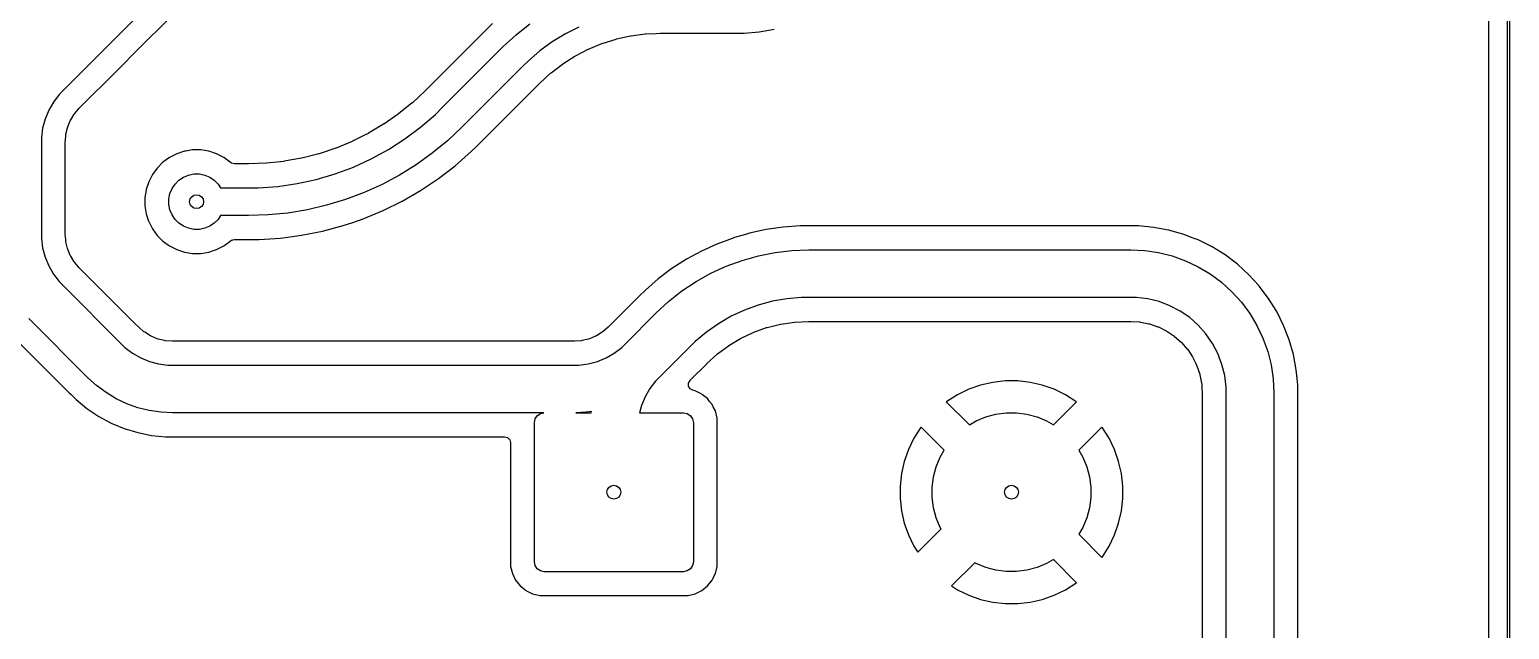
# Model space of a CAD drawing. Extents: x 70.6 to 149.6, y -117.6 to -52.5.
# Drawn here: x 112.39 to 149.61, y -94.5 to -79.41 of the extents above; entities that cross this region are included whole.
import ezdxf

# ---------------------------------------------------------------- set-up
doc = ezdxf.new("R2010")
doc.units = 0
doc.layers.add('BLACK', color=7, linetype='CONTINUOUS')

msp = doc.modelspace()

# ---------------------------------------------------------------- linework, layer by layer
at = {"layer": 'BLACK', "linetype": 'CONTINUOUS'}
for p, q in [((149.56334, -117.52617), (149.56334, -52.57617)), ((149.61334, -52.55117), (149.61334, -117.55117)), ((149.08784, -54.112388), (149.08784, -115.989952)), ((115.425492, -78.757544), (114.644078, -79.538959)), ((115.143996, -79.888274), (115.916918, -79.115354)), ((124.038198, -79.257099), (122.349436, -80.945862)), ((124.628741, -79.540156), (124.973347, -79.26849)), ((114.644078, -79.538959), (114.110104, -80.072934)), ((124.306511, -79.838022), (124.628741, -79.540156)), ((125.867723, -79.52119), (125.540186, -79.721904)), ((126.209998, -79.346792), (125.867723, -79.52119)), ((126.797814, -79.758318), (127.142195, -79.649736)), ((127.142195, -79.649736), (127.154732, -79.646377)), ((127.154732, -79.646377), (127.507271, -79.568223)), ((127.507271, -79.568223), (127.520039, -79.565971)), ((127.520039, -79.565971), (127.878046, -79.51884)), ((127.878046, -79.51884), (127.890977, -79.517708)), ((127.890977, -79.517708), (128.15365, -79.506241)), ((128.15365, -79.506241), (128.255106, -79.501812)), ((128.255106, -79.501812), (128.261605, -79.50167)), ((128.261605, -79.50167), (128.351834, -79.50167)), ((128.351834, -79.50167), (130.080512, -79.50167)), ((130.080512, -79.50167), (130.080517, -79.501671)), ((130.080517, -79.501671), (130.112416, -79.50167)), ((130.112416, -79.50167), (130.112424, -79.501672)), ((130.112424, -79.501672), (130.174133, -79.501671)), ((130.174133, -79.501672), (130.3647, -79.50167)), ((130.174133, -79.501671), (130.174133, -79.501672)), ((130.3647, -79.50167), (130.744383, -79.46845)), ((130.744383, -79.46845), (131.025259, -79.418922)), ((131.025259, -79.418922), (131.11971, -79.402268)), ((114.610021, -80.42225), (115.135505, -79.896768)), ((115.135505, -79.896768), (115.135506, -79.896765)), ((115.135506, -79.896765), (115.143991, -79.888281)), ((115.143991, -79.888281), (115.143996, -79.888274)), ((122.772175, -81.372359), (124.306508, -79.838025)), ((124.306508, -79.838025), (124.306511, -79.838022)), ((125.229407, -79.947699), (124.937302, -80.19718)), ((125.540186, -79.721904), (125.229407, -79.947699)), ((126.119946, -80.073164), (126.440243, -79.906428)), ((126.440243, -79.906428), (126.452023, -79.900936)), ((126.452023, -79.900936), (126.785605, -79.762763)), ((126.785605, -79.762763), (126.797814, -79.758318)), ((114.110104, -80.072934), (113.219712, -80.963325)), ((124.801487, -80.332996), (123.26715, -81.867332)), ((124.937302, -80.19718), (124.801487, -80.332996)), ((125.507049, -80.50094), (125.793536, -80.281111)), ((125.793536, -80.281111), (125.80417, -80.273665)), ((125.80417, -80.273665), (126.108713, -80.079649)), ((126.108713, -80.079649), (126.119946, -80.073164)), ((113.648537, -81.383734), (114.60153, -80.430744)), ((114.60153, -80.430744), (114.601531, -80.430741)), ((114.601531, -80.430741), (114.610016, -80.422257)), ((114.610016, -80.422257), (114.610021, -80.42225)), ((123.625569, -82.35815), (125.223834, -80.759882)), ((125.223834, -80.759882), (125.228483, -80.755432)), ((125.228483, -80.755432), (125.497128, -80.509265)), ((125.497128, -80.509265), (125.507049, -80.50094)), ((113.135636, -81.047413), (112.99086, -81.236089)), ((113.219718, -80.963331), (113.135636, -81.047413)), ((113.219712, -80.963325), (113.219718, -80.963331)), ((122.345608, -80.949555), (122.022708, -81.250185)), ((122.349436, -80.945862), (122.345608, -80.949555)), ((112.87195, -81.442048), (112.780939, -81.661765)), ((112.99086, -81.236089), (112.87195, -81.442048)), ((113.528256, -81.52386), (113.640622, -81.392296)), ((113.640622, -81.392296), (113.648537, -81.383734)), ((122.01467, -81.25715), (121.673218, -81.532311)), ((122.022708, -81.250185), (122.01467, -81.25715)), ((122.598103, -81.546431), (122.772172, -81.372361)), ((122.772172, -81.372362), (122.772175, -81.372359)), ((122.772172, -81.372361), (122.772172, -81.372362)), ((112.780939, -81.661765), (112.719385, -81.891482)), ((113.30652, -82.044922), (113.345513, -81.882509)), ((113.345513, -81.882509), (113.352731, -81.860297)), ((113.352731, -81.860297), (113.416649, -81.705986)), ((113.416649, -81.705986), (113.427259, -81.685165)), ((113.427259, -81.685165), (113.514519, -81.54277)), ((113.514519, -81.54277), (113.528256, -81.52386)), ((121.295554, -81.79453), (120.918414, -82.018299)), ((121.304501, -81.788779), (121.295554, -81.79453)), ((121.664703, -81.538685), (121.304501, -81.788779)), ((121.673218, -81.532311), (121.664703, -81.538685)), ((121.831874, -82.163899), (122.226015, -81.868848)), ((122.226015, -81.868848), (122.598103, -81.546431)), ((123.26713, -81.86735), (122.904515, -82.206978)), ((123.267147, -81.867336), (123.26713, -81.86735)), ((123.267148, -81.867336), (123.267147, -81.867335)), ((123.267147, -81.867335), (123.267147, -81.867336)), ((123.26715, -81.867332), (123.267148, -81.867336)), ((112.688341, -82.127267), (112.68834, -82.246163)), ((112.68834, -82.246163), (112.68834, -82.24617)), ((112.68834, -82.24617), (112.68834, -84.55117)), ((112.719385, -81.891482), (112.688341, -82.127267)), ((113.28884, -82.252045), (113.289299, -82.240354)), ((113.28884, -83.638818), (113.28884, -82.252045)), ((113.289299, -82.240354), (113.292279, -82.202497)), ((113.292279, -82.202497), (113.302865, -82.067994)), ((113.302865, -82.067994), (113.30652, -82.044922)), ((120.507276, -82.2241), (120.102133, -82.391918)), ((120.516951, -82.219682), (120.507276, -82.2241)), ((120.81883, -82.068572), (120.516951, -82.219682)), ((120.909084, -82.023393), (120.81883, -82.068572)), ((120.918414, -82.018299), (120.909084, -82.023393)), ((121.41769, -82.430081), (121.831874, -82.163899)), ((122.904515, -82.206978), (122.520447, -82.522176)), ((115.911727, -82.628884), (115.746127, -82.749198)), ((116.094115, -82.535952), (115.911727, -82.628884)), ((116.094127, -82.535948), (116.094115, -82.535952)), ((116.288805, -82.472693), (116.094127, -82.535948)), ((116.322503, -82.467355), (116.288805, -82.472693)), ((116.490988, -82.44067), (116.322503, -82.467355)), ((116.695692, -82.44067), (116.490988, -82.44067)), ((116.897874, -82.472693), (116.695692, -82.44067)), ((117.092559, -82.53595), (116.897874, -82.472693)), ((117.09256, -82.53595), (117.092559, -82.53595)), ((117.092564, -82.535952), (117.09256, -82.53595)), ((117.274952, -82.628884), (117.092564, -82.535952)), ((117.440552, -82.749198), (117.274952, -82.628884)), ((119.665871, -82.537121), (119.240984, -82.645569)), ((119.676077, -82.534125), (119.665871, -82.537121)), ((120.092168, -82.395635), (119.676077, -82.534125)), ((120.102133, -82.391918), (120.092168, -82.395635)), ((120.985571, -82.666037), (121.41769, -82.430081)), ((122.520447, -82.522176), (122.116585, -82.81158)), ((123.098798, -82.835304), (123.502108, -82.48161)), ((123.502108, -82.48161), (123.617077, -82.366639)), ((123.617077, -82.366639), (123.617084, -82.366634)), ((123.617084, -82.366634), (123.625566, -82.358151)), ((123.625566, -82.358151), (123.625569, -82.35815)), ((115.601368, -82.893957), (115.481054, -83.059557)), ((115.601375, -82.893949), (115.601368, -82.893957)), ((115.746119, -82.749205), (115.601375, -82.893949)), ((115.746127, -82.749198), (115.746119, -82.749205)), ((117.445009, -82.753005), (117.440552, -82.749198)), ((117.445469, -82.752465), (117.445009, -82.753005)), ((117.469243, -82.770708), (117.445469, -82.752465)), ((117.543743, -82.79067), (117.469243, -82.770708)), ((117.804719, -82.79067), (117.543743, -82.79067)), ((117.80472, -82.790669), (117.804719, -82.79067)), ((117.896215, -82.790668), (117.80472, -82.790669)), ((117.901531, -82.790573), (117.896215, -82.790668)), ((118.341896, -82.774843), (117.901531, -82.790573)), ((118.352505, -82.774084), (118.341896, -82.774843)), ((118.788513, -82.727206), (118.352505, -82.774084)), ((118.799041, -82.725692), (118.788513, -82.727206)), ((119.230591, -82.64783), (118.799041, -82.725692)), ((119.240984, -82.645569), (119.230591, -82.64783)), ((120.07642, -83.042623), (120.53772, -82.870565)), ((120.53772, -82.870565), (120.985571, -82.666037)), ((122.116585, -82.81158), (121.694661, -83.073951)), ((122.673219, -83.161864), (123.098798, -82.835304)), ((115.388118, -83.241957), (115.324863, -83.436635)), ((115.388122, -83.241945), (115.388118, -83.241957)), ((115.481054, -83.059557), (115.388122, -83.241945)), ((115.975995, -83.411192), (116.052233, -83.297095)), ((116.052233, -83.297095), (116.149265, -83.200063)), ((116.149265, -83.200063), (116.263362, -83.123825)), ((116.263362, -83.123825), (116.390141, -83.071312)), ((116.390141, -83.071312), (116.524728, -83.044541)), ((116.524728, -83.044541), (116.661952, -83.044541)), ((116.661952, -83.044541), (116.796539, -83.071312)), ((116.796539, -83.071312), (116.923318, -83.123825)), ((116.923318, -83.123825), (117.037415, -83.200063)), ((117.037415, -83.200063), (117.134447, -83.297095)), ((117.134447, -83.297095), (117.197307, -83.39117)), ((118.14451, -83.391187), (118.635598, -83.356061)), ((118.635598, -83.356061), (119.12293, -83.285991)), ((119.12293, -83.285991), (119.604021, -83.181334)), ((119.604021, -83.181334), (120.07642, -83.042623)), ((121.25648, -83.308165), (120.803919, -83.513219)), ((121.694661, -83.073951), (121.25648, -83.308165)), ((122.227193, -83.45989), (122.673219, -83.161864)), ((113.28884, -84.446149), (113.28884, -83.638818)), ((115.322935, -83.448806), (115.29284, -83.638818)), ((115.29284, -83.638818), (115.29284, -83.843522)), ((115.324863, -83.436635), (115.322935, -83.448806)), ((115.896711, -83.672558), (115.923482, -83.537971)), ((115.896711, -83.809782), (115.896711, -83.672558)), ((115.923482, -83.537971), (115.975995, -83.411192)), ((117.197307, -83.39117), (117.898332, -83.39117)), ((117.898332, -83.39117), (117.898338, -83.391169)), ((117.898338, -83.391169), (117.898338, -83.39117)), ((117.898338, -83.39117), (117.89834, -83.39117)), ((117.89834, -83.39117), (117.898614, -83.391187)), ((117.898614, -83.391187), (118.14451, -83.391187)), ((120.338916, -83.688236), (119.863462, -83.832465)), ((120.803919, -83.513219), (120.338916, -83.688236)), ((121.281521, -83.965366), (121.762631, -83.728107)), ((121.762631, -83.728107), (122.227193, -83.45989)), ((115.29284, -83.843522), (115.324863, -84.045704)), ((115.324863, -84.045704), (115.384627, -84.22964)), ((115.923482, -83.944369), (115.896711, -83.809782)), ((115.975995, -84.071148), (115.923482, -83.944369)), ((116.052233, -84.185245), (115.975995, -84.071148)), ((117.197307, -84.09117), (117.134447, -84.185245)), ((117.89834, -84.09117), (117.197307, -84.09117)), ((117.898342, -84.091169), (117.89834, -84.09117)), ((118.394925, -84.074929), (117.898342, -84.091188)), ((117.898342, -84.091188), (117.898342, -84.091169)), ((118.889381, -84.026227), (118.394925, -84.074929)), ((119.379593, -83.94529), (118.889381, -84.026227)), ((119.863462, -83.832465), (119.379593, -83.94529)), ((120.785924, -84.170651), (121.281521, -83.965366)), ((113.288841, -84.446155), (113.28884, -84.446149)), ((113.28884, -84.460901), (113.288841, -84.446155)), ((113.28884, -84.545254), (113.28884, -84.460901)), ((115.384627, -84.22964), (115.388118, -84.240382)), ((115.388118, -84.240382), (115.388122, -84.240394)), ((115.388122, -84.240394), (115.481054, -84.422782)), ((115.481054, -84.422782), (115.601368, -84.588382)), ((116.149265, -84.282277), (116.052233, -84.185245)), ((116.263362, -84.358515), (116.149265, -84.282277)), ((116.390141, -84.411028), (116.263362, -84.358515)), ((116.524728, -84.437799), (116.390141, -84.411028)), ((116.661952, -84.437799), (116.524728, -84.437799)), ((116.796539, -84.411028), (116.661952, -84.437799)), ((116.923318, -84.358515), (116.796539, -84.411028)), ((117.037415, -84.282277), (116.923318, -84.358515)), ((117.134447, -84.185245), (117.037415, -84.282277)), ((119.233685, -84.586579), (119.759809, -84.481924)), ((119.759809, -84.481924), (120.277961, -84.343083)), ((120.277961, -84.343083), (120.519069, -84.261237)), ((120.519069, -84.261237), (120.785905, -84.170658)), ((120.785905, -84.170658), (120.785914, -84.170654)), ((120.785914, -84.170654), (120.785924, -84.170651)), ((130.919498, -84.442701), (130.49872, -84.534232)), ((131.345795, -84.381412), (130.919498, -84.442701)), ((131.775314, -84.350696), (131.345795, -84.381412)), ((131.89001, -84.350696), (131.775314, -84.350696)), ((131.890703, -84.35067), (131.89001, -84.350696)), ((131.896159, -84.35067), (131.890703, -84.35067)), ((139.983315, -84.35067), (131.896159, -84.35067)), ((139.983326, -84.350668), (139.983315, -84.35067)), ((140.088356, -84.35067), (139.983326, -84.350668)), ((140.182825, -84.35067), (140.088356, -84.35067)), ((140.182827, -84.35067), (140.182825, -84.35067)), ((140.182828, -84.35067), (140.182827, -84.35067)), ((140.282554, -84.350671), (140.182828, -84.35067)), ((140.282561, -84.350672), (140.282554, -84.350671)), ((140.669283, -84.386512), (140.282561, -84.350672)), ((140.66929, -84.386513), (140.669283, -84.386512)), ((140.669297, -84.386514), (140.66929, -84.386513)), ((140.988297, -84.446149), (140.669297, -84.386514)), ((141.051081, -84.457886), (140.988297, -84.446149)), ((141.051086, -84.457887), (141.051081, -84.457886)), ((141.42465, -84.564179), (141.051086, -84.457887)), ((112.68834, -84.55117), (112.68834, -84.551177)), ((112.68834, -84.551177), (112.688346, -84.551177)), ((112.688346, -84.551177), (112.688344, -84.670086)), ((112.688344, -84.670086), (112.719384, -84.90587)), ((113.289298, -84.556941), (113.28884, -84.545254)), ((113.2999, -84.69167), (113.289298, -84.556941)), ((113.302866, -84.729357), (113.2999, -84.69167)), ((113.306523, -84.752451), (113.302866, -84.729357)), ((113.345509, -84.914839), (113.306523, -84.752451)), ((115.601368, -84.588382), (115.601375, -84.58839)), ((115.601375, -84.58839), (115.746119, -84.733134)), ((115.746119, -84.733134), (115.746127, -84.733141)), ((115.746127, -84.733141), (115.911727, -84.853455)), ((115.911727, -84.853455), (115.91173, -84.853457)), ((115.91173, -84.853457), (116.094121, -84.94639)), ((117.092559, -84.94639), (117.27495, -84.853457)), ((117.27495, -84.853457), (117.440559, -84.733136)), ((117.440559, -84.733136), (117.440565, -84.733129)), ((117.440565, -84.733129), (117.445009, -84.729335)), ((117.445009, -84.729335), (117.446239, -84.730775)), ((117.446239, -84.730775), (117.455371, -84.725503)), ((117.455371, -84.725503), (117.469243, -84.711632)), ((117.469243, -84.711632), (117.488191, -84.706554)), ((117.488191, -84.706554), (117.505179, -84.696747)), ((117.505179, -84.696747), (117.543743, -84.69167)), ((117.543743, -84.69167), (117.83661, -84.69167)), ((117.83661, -84.69167), (117.836677, -84.691687)), ((117.836677, -84.691687), (117.898345, -84.691686)), ((117.898345, -84.691686), (117.898345, -84.691688)), ((117.898345, -84.691688), (118.166561, -84.691686)), ((118.166561, -84.691686), (118.701844, -84.656599)), ((118.701844, -84.656599), (119.233685, -84.586579)), ((129.682002, -84.806056), (129.290284, -84.984943)), ((129.682006, -84.806054), (129.682002, -84.806056)), ((130.085501, -84.655561), (129.682006, -84.806054)), ((130.119147, -84.645682), (130.085501, -84.655561)), ((130.396724, -84.56418), (130.119147, -84.645682)), ((130.49871, -84.534235), (130.396724, -84.56418)), ((130.49872, -84.534232), (130.49871, -84.534235)), ((141.424659, -84.564182), (141.42465, -84.564179)), ((141.663206, -84.656598), (141.424659, -84.564182)), ((141.786822, -84.704488), (141.663206, -84.656598)), ((142.134501, -84.877615), (141.786822, -84.704488)), ((112.719384, -84.90587), (112.780934, -85.135584)), ((112.780934, -85.135584), (112.871942, -85.355299)), ((113.35273, -84.937061), (113.345509, -84.914839)), ((113.416636, -85.091347), (113.35273, -84.937061)), ((113.42725, -85.11218), (113.416636, -85.091347)), ((113.514507, -85.254571), (113.42725, -85.11218)), ((116.094121, -84.94639), (116.288806, -85.009647)), ((116.288806, -85.009647), (116.490988, -85.04167)), ((116.490988, -85.04167), (116.490993, -85.04167)), ((116.490993, -85.04167), (116.695687, -85.04167)), ((116.695687, -85.04167), (116.695692, -85.04167)), ((116.695692, -85.04167), (116.897874, -85.009647)), ((116.897874, -85.009647), (117.092559, -84.94639)), ((128.912304, -85.191332), (128.550026, -85.424151)), ((128.912312, -85.191327), (128.912304, -85.191332)), ((129.290284, -84.984943), (128.912312, -85.191327)), ((129.913277, -85.364395), (130.31317, -85.21687)), ((130.31317, -85.21687), (130.723405, -85.101175)), ((130.723405, -85.101175), (131.141453, -85.018024)), ((131.141453, -85.018024), (131.564736, -84.967929)), ((131.564736, -84.967929), (131.989566, -84.95124)), ((131.989566, -84.95124), (131.99064, -84.95117)), ((131.99064, -84.95117), (140.08834, -84.95117)), ((140.08834, -84.95117), (140.088345, -84.95117)), ((140.088345, -84.95117), (140.088348, -84.95117)), ((140.088348, -84.95117), (140.441207, -84.968509)), ((140.441207, -84.968509), (140.790668, -85.020351)), ((140.790668, -85.020351), (141.133364, -85.106195)), ((141.133364, -85.106195), (141.465997, -85.225216)), ((141.465997, -85.225216), (141.785362, -85.376267)), ((142.134504, -84.877617), (142.134501, -84.877615)), ((142.134506, -84.877618), (142.134504, -84.877617)), ((142.464716, -85.082076), (142.134506, -84.877618)), ((142.464734, -85.082089), (142.464716, -85.082076)), ((142.774665, -85.31614), (142.464734, -85.082089)), ((112.871942, -85.355299), (112.990851, -85.561255)), ((112.990851, -85.561255), (113.135626, -85.749928)), ((113.528251, -85.273487), (113.514507, -85.254571)), ((113.640523, -85.404939), (113.528251, -85.273487)), ((113.648464, -85.41353), (113.640523, -85.404939)), ((115.054401, -86.819468), (113.648464, -85.41353)), ((128.550019, -85.424156), (128.205273, -85.682226)), ((128.550026, -85.424151), (128.550019, -85.424156)), ((129.1543, -85.751107), (129.526191, -85.542841)), ((129.526191, -85.542841), (129.913277, -85.364395)), ((141.785362, -85.376267), (142.088383, -85.557894)), ((142.088383, -85.557894), (142.372144, -85.768346)), ((142.77467, -85.316144), (142.774665, -85.31614)), ((143.061699, -85.577807), (142.77467, -85.316144)), ((143.061702, -85.57781), (143.061699, -85.577807)), ((143.311548, -85.851879), (143.061702, -85.57781)), ((113.135626, -85.749928), (113.219708, -85.834009)), ((113.219708, -85.834009), (113.219707, -85.834009)), ((113.219707, -85.834009), (113.21971, -85.834012)), ((113.21971, -85.834012), (114.707793, -87.322095)), ((127.879807, -85.96424), (127.727549, -86.116496)), ((127.879818, -85.964229), (127.879807, -85.96424)), ((128.205273, -85.682226), (127.879818, -85.964229)), ((128.799895, -85.987909), (129.1543, -85.751107)), ((142.372144, -85.768346), (142.63391, -86.005599)), ((143.323363, -85.864839), (143.311548, -85.851879)), ((143.557426, -86.174788), (143.323363, -85.864839)), ((127.649522, -86.194522), (126.950698, -86.893345)), ((127.649523, -86.194521), (127.649522, -86.194522)), ((127.653273, -86.19077), (127.649523, -86.194521)), ((127.65328, -86.190762), (127.653273, -86.19077)), ((127.727549, -86.116495), (127.65328, -86.190762)), ((127.727549, -86.116496), (127.727549, -86.116495)), ((128.152164, -86.541116), (128.465162, -86.251788)), ((128.465162, -86.251788), (128.799895, -85.987909)), ((130.717914, -86.34305), (130.370948, -86.469333)), ((131.074566, -86.247488), (130.717914, -86.34305)), ((131.43819, -86.183375), (131.074566, -86.247488)), ((131.806019, -86.151197), (131.43819, -86.183375)), ((131.990635, -86.151198), (131.806019, -86.151197)), ((131.990636, -86.151169), (131.990635, -86.15117)), ((131.990635, -86.15117), (131.990635, -86.151198)), ((131.99064, -86.15117), (131.990636, -86.151169)), ((140.088332, -86.15117), (131.99064, -86.15117)), ((140.233505, -86.151172), (140.088332, -86.15117)), ((140.521733, -86.186172), (140.233505, -86.151172)), ((140.803642, -86.255659), (140.521733, -86.186172)), ((141.075119, -86.358619), (140.803642, -86.255659)), ((142.63391, -86.005599), (142.871161, -86.267366)), ((142.871161, -86.267366), (143.081613, -86.551127)), ((143.747127, -86.481166), (143.557426, -86.174788)), ((113.859264, -88.170622), (112.371182, -86.68254)), ((127.371184, -87.322097), (128.152156, -86.541124)), ((128.152156, -86.541124), (128.152164, -86.541115)), ((128.152164, -86.541115), (128.152164, -86.541116)), ((130.036308, -86.625375), (129.716541, -86.809989)), ((130.370948, -86.469333), (130.036308, -86.625375)), ((141.332207, -86.493551), (141.075119, -86.358619)), ((141.571156, -86.658488), (141.332207, -86.493551)), ((141.788482, -86.851023), (141.571156, -86.658488)), ((143.081613, -86.551127), (143.263238, -86.854149)), ((143.761891, -86.50501), (143.747127, -86.481166)), ((143.761901, -86.505028), (143.761891, -86.50501)), ((143.935011, -86.852677), (143.761901, -86.505028)), ((111.879756, -87.04035), (113.360383, -88.520976)), ((115.054416, -86.819482), (115.054401, -86.819468)), ((115.058147, -86.823213), (115.054416, -86.819482)), ((115.058148, -86.823214), (115.058147, -86.823213)), ((115.128426, -86.893492), (115.058148, -86.823214)), ((115.137, -86.901417), (115.128426, -86.893492)), ((115.268306, -87.013563), (115.137, -86.901417)), ((115.287219, -87.027305), (115.268306, -87.013563)), ((115.429616, -87.114564), (115.287219, -87.027305)), ((126.791745, -87.027295), (126.649347, -87.114557)), ((126.81066, -87.013553), (126.791745, -87.027295)), ((126.942107, -86.901287), (126.81066, -87.013553)), ((126.950698, -86.893345), (126.942107, -86.901287)), ((129.414082, -87.02177), (129.131232, -87.259107)), ((129.716541, -86.809989), (129.414082, -87.02177)), ((130.287039, -87.176942), (130.59568, -87.030969)), ((130.59568, -87.030969), (130.609182, -87.025377)), ((130.609182, -87.025377), (130.930611, -86.910371)), ((130.930611, -86.910371), (130.944588, -86.906131)), ((130.944588, -86.906131), (131.27577, -86.823177)), ((131.27577, -86.823177), (131.290097, -86.820328)), ((131.290097, -86.820328), (131.627789, -86.770238)), ((131.627789, -86.770238), (131.642327, -86.768805)), ((131.642327, -86.768805), (131.98757, -86.751848)), ((131.98757, -86.751848), (131.994849, -86.75167)), ((131.994849, -86.75167), (132.09566, -86.751671)), ((132.09566, -86.751671), (132.095666, -86.75167)), ((132.095666, -86.75167), (140.083443, -86.75167)), ((140.083443, -86.75167), (140.09319, -86.751989)), ((140.09319, -86.751989), (140.313461, -86.766429)), ((140.313461, -86.766429), (140.332781, -86.768972)), ((140.332781, -86.768972), (140.544506, -86.811089)), ((140.544506, -86.811089), (140.563311, -86.816129)), ((140.563311, -86.816129), (140.767717, -86.885517)), ((140.767717, -86.885517), (140.785708, -86.892969)), ((140.785708, -86.892969), (140.979324, -86.988451)), ((140.979324, -86.988451), (140.996194, -86.998191)), ((140.996194, -86.998191), (141.175667, -87.118113)), ((141.981017, -87.06835), (141.788482, -86.851023)), ((142.145953, -87.3073), (141.981017, -87.06835)), ((143.263238, -86.854149), (143.414288, -87.173514)), ((143.935013, -86.852682), (143.935011, -86.852677)), ((143.935017, -86.852691), (143.935013, -86.852682)), ((144.075325, -87.214861), (143.935017, -86.852691)), ((114.707793, -87.322095), (114.707798, -87.322099)), ((114.707798, -87.322099), (114.707797, -87.322099)), ((114.707797, -87.322099), (114.707946, -87.322269)), ((114.707946, -87.322269), (114.791869, -87.406192)), ((114.791869, -87.406192), (114.980544, -87.550967)), ((115.450445, -87.125177), (115.429616, -87.114564)), ((115.604739, -87.189085), (115.450445, -87.125177)), ((115.626975, -87.196309), (115.604739, -87.189085)), ((115.789349, -87.23529), (115.626975, -87.196309)), ((115.812443, -87.238948), (115.789349, -87.23529)), ((115.984785, -87.252509), (115.812443, -87.238948)), ((115.996469, -87.252967), (115.984785, -87.252509)), ((115.99647, -87.252968), (115.996469, -87.252967)), ((116.019878, -87.252968), (115.99647, -87.252968)), ((116.09565, -87.252967), (116.019878, -87.252968)), ((116.095666, -87.252969), (116.09565, -87.252967)), ((116.10219, -87.25297), (116.095666, -87.252969)), ((126.082598, -87.25297), (116.10219, -87.25297)), ((126.094291, -87.252511), (126.082598, -87.25297)), ((126.266503, -87.238955), (126.094291, -87.252511)), ((126.289595, -87.235297), (126.266503, -87.238955)), ((126.451987, -87.196308), (126.289595, -87.235297)), ((126.474223, -87.189083), (126.451987, -87.196308)), ((126.628515, -87.125172), (126.474223, -87.189083)), ((126.649347, -87.114557), (126.628515, -87.125172)), ((127.098424, -87.550956), (127.287101, -87.406179)), ((127.287101, -87.406179), (127.371184, -87.322097)), ((129.00069, -87.389647), (128.21971, -88.170627)), ((129.000697, -87.389638), (129.00069, -87.389647)), ((129.131232, -87.259107), (129.000697, -87.389638)), ((129.694967, -87.570828), (129.969197, -87.367448)), ((129.969197, -87.367448), (129.981331, -87.35934)), ((129.981331, -87.35934), (130.274179, -87.183817)), ((130.274179, -87.183817), (130.287039, -87.176942)), ((141.175667, -87.118113), (141.191129, -87.129977)), ((141.191129, -87.129977), (141.353423, -87.272306)), ((141.353423, -87.272306), (141.367199, -87.286082)), ((141.367199, -87.286082), (141.509528, -87.448378)), ((141.509528, -87.448378), (141.521386, -87.463831)), ((141.521386, -87.463831), (141.641311, -87.643312)), ((142.280884, -87.564388), (142.145953, -87.3073)), ((143.414288, -87.173514), (143.533308, -87.506147)), ((144.181617, -87.588432), (144.075325, -87.214861)), ((114.980544, -87.550967), (115.186502, -87.669875)), ((115.186502, -87.669875), (115.406219, -87.760883)), ((115.406219, -87.760883), (115.635935, -87.822433)), ((115.635935, -87.822433), (115.87172, -87.853471)), ((126.207241, -87.853479), (126.443028, -87.822434)), ((126.443028, -87.822434), (126.672746, -87.760879)), ((126.672746, -87.760879), (126.892464, -87.669867)), ((126.892464, -87.669867), (127.098424, -87.550956)), ((129.005754, -88.233818), (129.422736, -87.816835)), ((129.422736, -87.816835), (129.427992, -87.811831)), ((129.427992, -87.811831), (129.683689, -87.580084)), ((129.683689, -87.580084), (129.694967, -87.570828)), ((141.641311, -87.643312), (141.651055, -87.660189)), ((141.651055, -87.660189), (141.72704, -87.81427)), ((141.72704, -87.81427), (141.746528, -87.853786)), ((142.383843, -87.835866), (142.280884, -87.564388)), ((142.453329, -88.117774), (142.383843, -87.835866)), ((143.533308, -87.506147), (143.619151, -87.848844)), ((144.252988, -87.970217), (144.181617, -87.588432)), ((113.859258, -88.170637), (113.859268, -88.170627)), ((114.078434, -88.369286), (113.859258, -88.170637)), ((113.859268, -88.170627), (113.859264, -88.170622)), ((115.87172, -87.853471), (115.99063, -87.853469)), ((115.99063, -87.853469), (115.990638, -87.85347)), ((115.990638, -87.85347), (115.99064, -87.85347)), ((115.99064, -87.85347), (126.08834, -87.85347)), ((126.08834, -87.85347), (126.088507, -87.85348)), ((126.088507, -87.85348), (126.207241, -87.853479)), ((128.219726, -88.170664), (128.135643, -88.254742)), ((128.219702, -88.170634), (128.2197, -88.170637)), ((128.2197, -88.170637), (128.219726, -88.170664)), ((128.219708, -88.170629), (128.219702, -88.170634)), ((128.21971, -88.170627), (128.219708, -88.170629)), ((141.746528, -87.853786), (141.753986, -87.871793)), ((141.753986, -87.871793), (141.823369, -88.076186)), ((141.823369, -88.076186), (141.828414, -88.095012)), ((141.828414, -88.095012), (141.870527, -88.306722)), ((142.488329, -88.406003), (142.453329, -88.117774)), ((143.619151, -87.848844), (143.670992, -88.198305)), ((143.670992, -88.198305), (143.688301, -88.550578)), ((144.252988, -87.970224), (144.252988, -87.970217)), ((144.252989, -87.970226), (144.252988, -87.970224)), ((144.25299, -87.970234), (144.252989, -87.970226)), ((144.273262, -88.188985), (144.25299, -87.970234)), ((144.288828, -88.356959), (144.273262, -88.188985)), ((113.360383, -88.520976), (113.390999, -88.551592)), ((113.390999, -88.551592), (113.391027, -88.551641)), ((113.391027, -88.551641), (113.43464, -88.595253)), ((114.316026, -88.545495), (114.078434, -88.369286)), ((114.569745, -88.697568), (114.316026, -88.545495)), ((127.990866, -88.443411), (127.871954, -88.649364)), ((128.135643, -88.254742), (127.990866, -88.443411)), ((128.96661, -88.303123), (129.003962, -88.235643)), ((128.968001, -88.380239), (128.96661, -88.303123)), ((129.007764, -88.446327), (128.968001, -88.380239)), ((129.003962, -88.235643), (129.005754, -88.233818)), ((129.075244, -88.483679), (129.007764, -88.446327)), ((129.133359, -88.498132), (129.075244, -88.483679)), ((129.299091, -88.580326), (129.133359, -88.498132)), ((129.319442, -88.596685), (129.299091, -88.580326)), ((136.015132, -88.460233), (135.731789, -88.596685)), ((136.015141, -88.46023), (136.015132, -88.460233)), ((136.311982, -88.356361), (136.015141, -88.46023)), ((136.311984, -88.35636), (136.311982, -88.356361)), ((136.618579, -88.286381), (136.311984, -88.35636)), ((136.931095, -88.25117), (136.618579, -88.286381)), ((137.245585, -88.25117), (136.931095, -88.25117)), ((137.5581, -88.286381), (137.245585, -88.25117)), ((137.864695, -88.35636), (137.5581, -88.286381)), ((137.864697, -88.356361), (137.864695, -88.35636)), ((138.161538, -88.46023), (137.864697, -88.356361)), ((138.161547, -88.460233), (138.161538, -88.46023)), ((138.444887, -88.596683), (138.161547, -88.460233)), ((141.870527, -88.306722), (141.873071, -88.326044)), ((141.873071, -88.326044), (141.881241, -88.45067)), ((141.881241, -88.45067), (141.887521, -88.546476)), ((141.887521, -88.546476), (141.88784, -88.556207)), ((141.88784, -88.556207), (141.88784, -102.446141)), ((142.48833, -88.551176), (142.488329, -88.406003)), ((142.48834, -88.551176), (142.48833, -88.551176)), ((142.48834, -102.55117), (142.48834, -88.551176)), ((143.688301, -88.550578), (143.68834, -88.55117)), ((143.68834, -88.55117), (143.68834, -102.551163)), ((144.288828, -88.45076), (144.288828, -88.356959)), ((144.28884, -88.451022), (144.288828, -88.45076)), ((144.28884, -88.456689), (144.28884, -88.451022)), ((144.28884, -88.551158), (144.28884, -88.456689)), ((144.288841, -88.656188), (144.28884, -88.551158)), ((113.43464, -88.595253), (113.43464, -88.595254)), ((113.43464, -88.595254), (113.560209, -88.720823)), ((113.560209, -88.720823), (113.834754, -88.946135)), ((113.834754, -88.946135), (114.130061, -89.143452)), ((114.837149, -88.824038), (114.569745, -88.697568)), ((115.115662, -88.923689), (114.837149, -88.824038)), ((115.402601, -88.99556), (115.115662, -88.923689)), ((127.780941, -88.869076), (127.732146, -89.05117)), ((127.871954, -88.649364), (127.780941, -88.869076)), ((129.44328, -88.69623), (129.319442, -88.596685)), ((129.497756, -88.764001), (129.44328, -88.69623)), ((129.559183, -88.840418), (129.497756, -88.764001)), ((129.589135, -88.90081), (129.559183, -88.840418)), ((129.641376, -89.006146), (129.589135, -88.90081)), ((135.465506, -88.764001), (135.449962, -88.776395)), ((135.449962, -88.776395), (136.030833, -89.357266)), ((135.465515, -88.763995), (135.465506, -88.764001)), ((135.731787, -88.596686), (135.465515, -88.763995)), ((135.731789, -88.596685), (135.731787, -88.596686)), ((138.145845, -89.357265), (138.726715, -88.776396)), ((138.711175, -88.764002), (138.444887, -88.596683)), ((138.726715, -88.776395), (138.711175, -88.764002)), ((138.726715, -88.776396), (138.726715, -88.776395)), ((144.28884, -88.656193), (144.288841, -88.656188)), ((144.28884, -102.446132), (144.28884, -88.656193)), ((114.130061, -89.143452), (114.443288, -89.310873)), ((114.443288, -89.310873), (114.771416, -89.446785)), ((115.695203, -89.038959), (115.402601, -88.99556)), ((115.990549, -89.053464), (115.695203, -89.038959)), ((115.99064, -89.05347), (115.990549, -89.053464)), ((125.326777, -89.05347), (115.99064, -89.05347)), ((125.08834, -89.30117), (125.10737, -89.205499)), ((125.08834, -92.80117), (125.08834, -89.30117)), ((125.10737, -89.205499), (125.161563, -89.124393)), ((125.161563, -89.124393), (125.242669, -89.0702)), ((125.242669, -89.0702), (125.326777, -89.05347)), ((126.383793, -89.038962), (126.135376, -89.05117)), ((126.135376, -89.05117), (126.518709, -89.05117)), ((126.523596, -89.018222), (126.383793, -89.038962)), ((126.518709, -89.05117), (126.523596, -89.018222)), ((127.732146, -89.05117), (128.83834, -89.05117)), ((128.83834, -89.05117), (128.934011, -89.0702)), ((128.934011, -89.0702), (129.015117, -89.124393)), ((129.015117, -89.124393), (129.06931, -89.205499)), ((129.06931, -89.205499), (129.08834, -89.30117)), ((129.08834, -89.30117), (129.08834, -92.80117)), ((129.641377, -89.006149), (129.641376, -89.006146)), ((129.686023, -89.185675), (129.641377, -89.006149)), ((129.68884, -89.227216), (129.686023, -89.185675)), ((129.68884, -90.893925), (129.68884, -89.227216)), ((136.030833, -89.357266), (136.203763, -89.257425)), ((136.203763, -89.257425), (136.445461, -89.15731)), ((136.445461, -89.15731), (136.698159, -89.089599)), ((136.698159, -89.089599), (136.957534, -89.055452)), ((136.957534, -89.055452), (137.219146, -89.055452)), ((137.219146, -89.055452), (137.478521, -89.089599)), ((137.478521, -89.089599), (137.731219, -89.15731)), ((137.731219, -89.15731), (137.972917, -89.257425)), ((137.972917, -89.257425), (138.145845, -89.357265)), ((114.771416, -89.446785), (115.111287, -89.54988)), ((115.111287, -89.54988), (115.459626, -89.619165)), ((115.459626, -89.619165), (115.813079, -89.653971)), ((115.813079, -89.653971), (115.901869, -89.65397)), ((115.901869, -89.65397), (124.33884, -89.65397)), ((124.33884, -89.65397), (124.41334, -89.673932)), ((124.41334, -89.673932), (124.467878, -89.72847)), ((134.633855, -89.694619), (134.497403, -89.977962)), ((134.633856, -89.694617), (134.633855, -89.694619)), ((134.801165, -89.428345), (134.633856, -89.694617)), ((134.801171, -89.428336), (134.801165, -89.428345)), ((134.813565, -89.412792), (134.801171, -89.428336)), ((135.394436, -89.993663), (134.813565, -89.412792)), ((139.363112, -89.412793), (138.782243, -89.993661)), ((139.375507, -89.428335), (139.363112, -89.412793)), ((139.542826, -89.694622), (139.375507, -89.428335)), ((139.679276, -89.977962), (139.542826, -89.694622)), ((124.467878, -89.72847), (124.48784, -89.80297)), ((124.48784, -89.80297), (124.48784, -92.875124)), ((134.4974, -89.977971), (134.393531, -90.274812)), ((134.497403, -89.977962), (134.4974, -89.977971)), ((135.294595, -90.166593), (135.394436, -89.993663)), ((138.782243, -89.993661), (138.882085, -90.166593)), ((139.679279, -89.977971), (139.679276, -89.977962)), ((139.783148, -90.274812), (139.679279, -89.977971)), ((134.39353, -90.274814), (134.323551, -90.581409)), ((134.393531, -90.274812), (134.39353, -90.274814)), ((135.126769, -90.660989), (135.19448, -90.408291)), ((135.19448, -90.408291), (135.294595, -90.166593)), ((138.882085, -90.166593), (138.9822, -90.408291)), ((138.9822, -90.408291), (139.049911, -90.660989)), ((139.783149, -90.274814), (139.783148, -90.274812)), ((139.853128, -90.581409), (139.783149, -90.274814)), ((134.323551, -90.581409), (134.28834, -90.893925)), ((135.092622, -90.920364), (135.126769, -90.660989)), ((139.049911, -90.660989), (139.084058, -90.920364)), ((139.88834, -90.893925), (139.853128, -90.581409)), ((129.68884, -92.875124), (129.68884, -90.893925)), ((134.28834, -90.893925), (134.28834, -91.208414)), ((135.092622, -91.181976), (135.092622, -90.920364)), ((135.126769, -91.441351), (135.092622, -91.181976)), ((139.084058, -91.181976), (139.049911, -91.441351)), ((139.084058, -90.920364), (139.084058, -91.181976)), ((139.88834, -91.208414), (139.88834, -90.893925)), ((134.28834, -91.208414), (134.323551, -91.52093)), ((134.323551, -91.52093), (134.39353, -91.827525)), ((135.19448, -91.694049), (135.126769, -91.441351)), ((139.049911, -91.441351), (138.9822, -91.694049)), ((139.783149, -91.827525), (139.853128, -91.52093)), ((139.853128, -91.52093), (139.88834, -91.208414)), ((134.39353, -91.827525), (134.393531, -91.827527)), ((134.393531, -91.827527), (134.4974, -92.124368)), ((135.294595, -91.935747), (135.19448, -91.694049)), ((135.31679, -91.97419), (135.294595, -91.935747)), ((138.882085, -91.935747), (138.782243, -92.108676)), ((138.9822, -91.694049), (138.882085, -91.935747)), ((139.679279, -92.124368), (139.783148, -91.827527)), ((139.783148, -91.827527), (139.783149, -91.827525)), ((134.4974, -92.124368), (134.497403, -92.124377)), ((134.497403, -92.124377), (134.633853, -92.407717)), ((134.730095, -92.560886), (135.31679, -91.97419)), ((138.782243, -92.108676), (139.363112, -92.689545)), ((139.542826, -92.407717), (139.679276, -92.124377)), ((139.679276, -92.124377), (139.679279, -92.124368)), ((134.633853, -92.407717), (134.730095, -92.560886)), ((139.363112, -92.689545), (139.375506, -92.674006)), ((139.375506, -92.674006), (139.542826, -92.407717)), ((124.48784, -92.875124), (124.488773, -92.888878)), ((124.488773, -92.888878), (124.490656, -92.916663)), ((124.490656, -92.916663), (124.535303, -93.096191)), ((125.10737, -92.896841), (125.08834, -92.80117)), ((125.161563, -92.977947), (125.10737, -92.896841)), ((125.242669, -93.03214), (125.161563, -92.977947)), ((125.33834, -93.05117), (125.242669, -93.03214)), ((128.83834, -93.05117), (125.33834, -93.05117)), ((128.934011, -93.03214), (128.83834, -93.05117)), ((129.015117, -92.977947), (128.934011, -93.03214)), ((129.06931, -92.896841), (129.015117, -92.977947)), ((129.08834, -92.80117), (129.06931, -92.896841)), ((129.641377, -93.096191), (129.686023, -92.916665)), ((129.686023, -92.916665), (129.68884, -92.875124)), ((136.165318, -92.822719), (135.578623, -93.409413)), ((136.203763, -92.844915), (136.165318, -92.822719)), ((136.445461, -92.94503), (136.203763, -92.844915)), ((136.698159, -93.012741), (136.445461, -92.94503)), ((136.957534, -93.046888), (136.698159, -93.012741)), ((137.219146, -93.046888), (136.957534, -93.046888)), ((137.478521, -93.012741), (137.219146, -93.046888)), ((137.731219, -92.94503), (137.478521, -93.012741)), ((137.972917, -92.844915), (137.731219, -92.94503)), ((138.145847, -92.745073), (137.972917, -92.844915)), ((138.726716, -93.325942), (138.145847, -92.745073)), ((124.535303, -93.096191), (124.617496, -93.261921)), ((124.617496, -93.261921), (124.617498, -93.261923)), ((124.617498, -93.261923), (124.7334, -93.40611)), ((124.7334, -93.40611), (124.848221, -93.498407)), ((129.299093, -93.522012), (129.44328, -93.40611)), ((129.44328, -93.40611), (129.559182, -93.261923)), ((129.559182, -93.261923), (129.584926, -93.210015)), ((129.584926, -93.210015), (129.589136, -93.201527)), ((129.589136, -93.201527), (129.589137, -93.201525)), ((129.589137, -93.201525), (129.641376, -93.096193)), ((129.641375, -93.096193), (129.641377, -93.096191)), ((129.641376, -93.096193), (129.641375, -93.096193)), ((135.578623, -93.409413), (135.731792, -93.505656)), ((138.444887, -93.505656), (138.711176, -93.338336)), ((138.711176, -93.338336), (138.726716, -93.325942)), ((124.848221, -93.498407), (124.877588, -93.522013)), ((124.877588, -93.522013), (124.960453, -93.563109)), ((124.960453, -93.563109), (125.043319, -93.604207)), ((125.043319, -93.604207), (125.222845, -93.648853)), ((125.222845, -93.648853), (125.264386, -93.65167)), ((125.264386, -93.65167), (125.264394, -93.65167)), ((125.264394, -93.65167), (128.912286, -93.65167)), ((128.912286, -93.65167), (128.912294, -93.65167)), ((128.912294, -93.65167), (128.953835, -93.648853)), ((128.953835, -93.648853), (129.133361, -93.604207)), ((129.133361, -93.604207), (129.299093, -93.522012)), ((135.731792, -93.505656), (136.015132, -93.642106)), ((136.015132, -93.642106), (136.015141, -93.642109)), ((136.015141, -93.642109), (136.311982, -93.745978)), ((136.311982, -93.745978), (136.311984, -93.745979)), ((136.311984, -93.745979), (136.618579, -93.815958)), ((137.5581, -93.815958), (137.864695, -93.745979)), ((137.864695, -93.745979), (137.864697, -93.745978)), ((137.864697, -93.745978), (138.161538, -93.642109)), ((138.161538, -93.642109), (138.161547, -93.642106)), ((138.161547, -93.642106), (138.444887, -93.505656)), ((136.618579, -93.815958), (136.931095, -93.85117)), ((136.931095, -93.85117), (137.245585, -93.85117)), ((137.245585, -93.85117), (137.5581, -93.815958))]:
    msp.add_line(p, q, dxfattribs=at)
at = {"layer": 'BLACK'}
for centre in [(116.59334, -83.74117), (116.59334, -83.74117), (127.08834, -91.05117), (127.08834, -91.05117), (137.08834, -91.05117), (137.08834, -91.05117)]:
    msp.add_circle(centre, 0.175, dxfattribs=at)
at = {"layer": 'WHITE'}
for centre in [(116.59334, -83.74117), (127.08834, -91.05117), (137.08834, -91.05117)]:
    msp.add_circle(centre, 0.175, dxfattribs=at)

doc.saveas('drawing.dxf')
